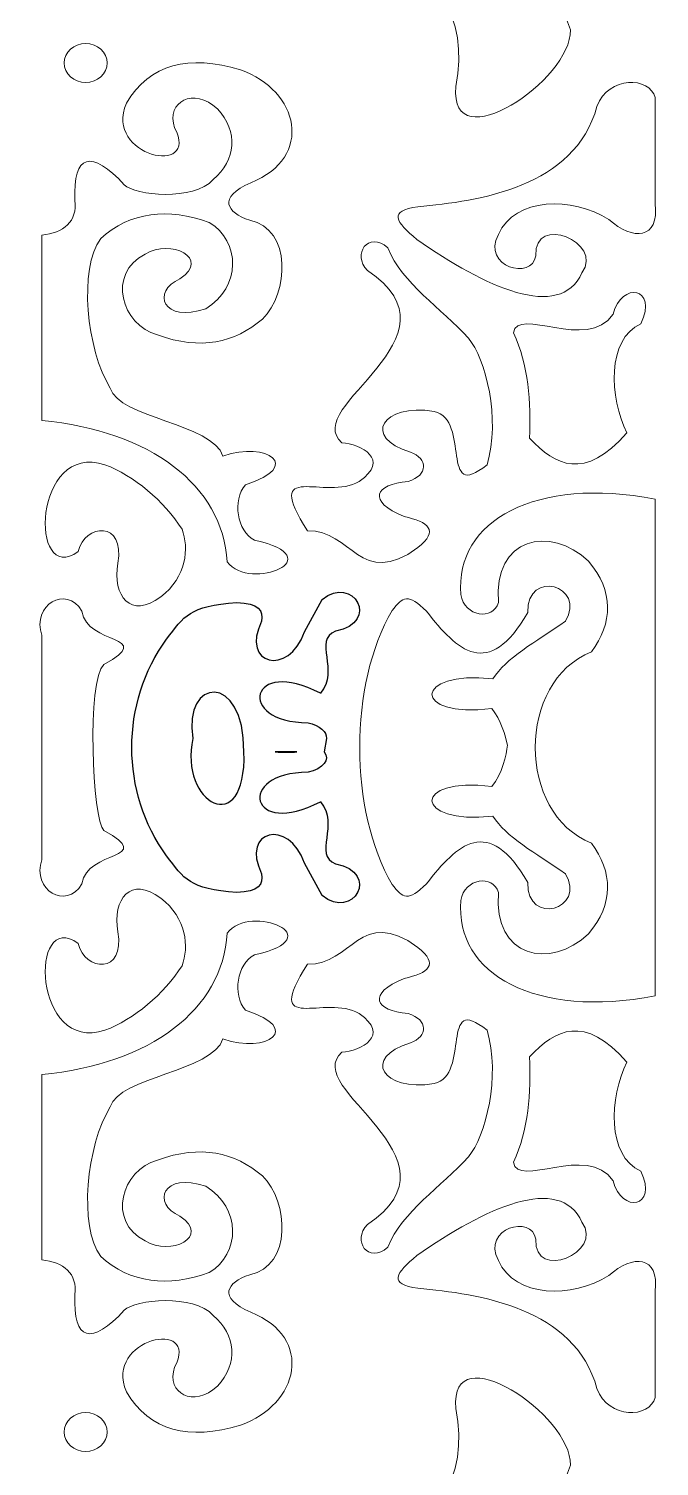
# Model space of a CAD drawing. Header units: centimetres. Extents: x -23 to 22, y -80 to 80.
# Drawn here: x -22.25 to -5.06, y 20.4 to 59.63 of the extents above; entities that cross this region are included whole.
import ezdxf

# ---------------------------------------------------------------- set-up
doc = ezdxf.new("R2010")
doc.units = ezdxf.units.CM
doc.header["$MEASUREMENT"] = 0
doc.layers.add('layer 1', color=7, linetype='Continuous')

msp = doc.modelspace()

# ---------------------------------------------------------------- linework, layer by layer
at = {"layer": 'layer 1', "color": 250, "lineweight": 9}
for points, knots in [([(-17.33545, 60.76767), (-20.32833, 58.09004), (-19.38366, 65.95681), (-15.46248, 67.55565), (-15.46248, 67.55565), (-12.98638, 69.01535), (-10.21822, 67.4844), (-10.84235, 64.25154), (-10.84235, 64.25154), (-11.15956, 63.29826), (-11.56354, 63.03422), (-10.78387, 62.3821), (-10.78387, 62.3821), (-8.82892, 61.35465), (-8.00672, 61.24895), (-7.47963, 59.59966), (-7.47963, 59.59966), (-7.43908, 58.23746), (-10.78742, 56.0009), (-10.60277, 58.0553), (-10.60277, 58.0553), (-9.8232, 61.95081), (-14.75558, 63.16581), (-17.33545, 60.76767)], [0, 0, 0, 0, 0.14285714, 0.14285714, 0.14285714, 0.14285714, 0.28571429, 0.28571429, 0.28571429, 0.28571429, 0.42857143, 0.42857143, 0.42857143, 0.42857143, 0.57142857, 0.57142857, 0.57142857, 0.57142857, 0.71428571, 0.71428571, 0.71428571, 0.71428571, 1, 1, 1, 1]), ([(-18.27411, 56.92709), (-17.56686, 55.58726), (-20.21631, 56.13434), (-19.58977, 57.60086), (-19.58977, 57.60086), (-18.94656, 58.68395), (-17.89403, 58.93027), (-16.47603, 58.5137), (-16.47603, 58.5137), (-14.8887, 57.95042), (-14.45257, 56.12837), (-16.19828, 55.42742), (-16.19828, 55.42742), (-17.11463, 55.03257), (-16.85631, 54.60875), (-16.22751, 54.4059), (-16.22751, 54.4059), (-15.05904, 54.17044), (-15.16661, 52.40273), (-15.87667, 51.71083), (-15.87667, 51.71083), (-16.63075, 51.06332), (-17.55903, 50.85142), (-18.7419, 51.27614), (-18.7419, 51.27614), (-19.72256, 51.55327), (-20.12944, 52.94789), (-19.07813, 53.48219), (-19.07813, 53.48219), (-18.3813, 53.91688), (-17.28004, 53.36628), (-18.12792, 52.80842), (-18.12792, 52.80842), (-18.91857, 52.47244), (-18.58964, 51.5759), (-17.42623, 51.99338), (-17.42623, 51.99338), (-16.45654, 52.56934), (-16.4725, 53.84565), (-17.33012, 54.34461), (-17.33012, 54.34461), (-18.44113, 54.75757), (-19.49231, 54.63775), (-20.29146, 53.90601), (-20.29146, 53.90601), (-20.89569, 53.10183), (-20.68129, 50.86319), (-20.02833, 49.81993), (-20.02833, 49.81993), (-19.80905, 49.01939), (-17.23619, 48.84913), (-16.95844, 47.97251), (-16.95844, 47.97251), (-15.74968, 48.38735), (-14.75067, 47.68463), (-16.34446, 47.19007), (-16.34446, 47.19007), (-16.70524, 46.76227), (-16.57872, 45.9215), (-16.09648, 45.67842), (-16.09648, 45.67842), (-13.95226, 45.20064), (-16.18872, 44.25194), (-16.84149, 45.08183), (-16.84149, 45.08183), (-16.95846, 47.16834), (-18.93775, 48.6644), (-21.89557, 48.93969), (-21.89557, 48.93969), (-21.89557, 48.93969), (-21.89557, 54.00381), (-21.89557, 54.00381), (-21.89557, 54.00381), (-21.31082, 54.04728), (-20.91517, 54.38416), (-20.99315, 54.94926), (-20.99315, 54.94926), (-21.06137, 56.23159), (-20.53023, 56.34026), (-19.64825, 55.37308), (-19.64825, 55.37308), (-19.35344, 55.07786), (-17.75759, 54.92391), (-17.22157, 55.51435), (-17.22157, 55.51435), (-16.59298, 56.0541), (-16.53939, 56.81843), (-17.10462, 57.44872), (-17.10462, 57.44872), (-17.75761, 58.04279), (-18.51288, 57.65157), (-18.27411, 56.92709)], [0, 0, 0, 0, 0.04166667, 0.04166667, 0.04166667, 0.04166667, 0.08333333, 0.08333333, 0.08333333, 0.08333333, 0.125, 0.125, 0.125, 0.125, 0.16666667, 0.16666667, 0.16666667, 0.16666667, 0.20833333, 0.20833333, 0.20833333, 0.20833333, 0.25, 0.25, 0.25, 0.25, 0.29166667, 0.29166667, 0.29166667, 0.29166667, 0.33333333, 0.33333333, 0.33333333, 0.33333333, 0.375, 0.375, 0.375, 0.375, 0.41666667, 0.41666667, 0.41666667, 0.41666667, 0.45833333, 0.45833333, 0.45833333, 0.45833333, 0.5, 0.5, 0.5, 0.5, 0.54166667, 0.54166667, 0.54166667, 0.54166667, 0.58333333, 0.58333333, 0.58333333, 0.58333333, 0.625, 0.625, 0.625, 0.625, 0.66666667, 0.66666667, 0.66666667, 0.66666667, 0.70833333, 0.70833333, 0.70833333, 0.70833333, 0.75, 0.75, 0.75, 0.75, 0.79166667, 0.79166667, 0.79166667, 0.79166667, 0.83333333, 0.83333333, 0.83333333, 0.83333333, 0.875, 0.875, 0.875, 0.875, 0.91666667, 0.91666667, 0.91666667, 0.91666667, 1, 1, 1, 1]), ([(-21.28552, 58.69845), (-21.28552, 58.40436), (-21.02372, 58.16595), (-20.70078, 58.16595), (-20.70078, 58.16595), (-20.37784, 58.16595), (-20.11604, 58.40436), (-20.11604, 58.69845), (-20.11604, 58.69845), (-20.11604, 58.99253), (-20.37784, 59.23094), (-20.70078, 59.23094), (-20.70078, 59.23094), (-21.02372, 59.23094), (-21.28552, 58.99253), (-21.28552, 58.69845)], [0, 0, 0, 0, 0.2, 0.2, 0.2, 0.2, 0.4, 0.4, 0.4, 0.4, 0.6, 0.6, 0.6, 0.6, 1, 1, 1, 1]), ([(-5.16635, 57.753), (-5.31741, 58.32897), (-6.43797, 58.35795), (-6.75471, 57.51392), (-6.75471, 57.51392), (-7.35893, 55.29701), (-9.98053, 54.92752), (-11.6373, 54.77538), (-11.6373, 54.77538), (-12.45592, 54.66672), (-12.24637, 54.36373), (-11.66653, 53.88427), (-11.66653, 53.88427), (-9.81958, 52.58361), (-7.77293, 51.63449), (-7.16403, 52.97143), (-7.16403, 52.97143), (-6.56536, 53.81056), (-8.48421, 54.59489), (-8.42122, 53.43872), (-8.42122, 53.43872), (-8.52112, 52.74852), (-9.90501, 53.13977), (-9.44452, 54.01468), (-9.44452, 54.01468), (-8.9919, 55.04464), (-7.43241, 55.05513), (-6.4331, 54.42763), (-6.4331, 54.42763), (-5.76789, 53.84609), (-5.05664, 53.87141), (-5.16635, 54.86232), (-5.16635, 54.86232), (-5.16635, 54.86232), (-5.16635, 57.753), (-5.16635, 57.753)], [0, 0, 0, 0, 0.1, 0.1, 0.1, 0.1, 0.2, 0.2, 0.2, 0.2, 0.3, 0.3, 0.3, 0.3, 0.4, 0.4, 0.4, 0.4, 0.5, 0.5, 0.5, 0.5, 0.6, 0.6, 0.6, 0.6, 0.7, 0.7, 0.7, 0.7, 0.8, 0.8, 0.8, 0.8, 1, 1, 1, 1]), ([(-13.01144, 53.03663), (-13.45427, 53.47615), (-12.99013, 54.12125), (-12.45593, 53.65699), (-12.45593, 53.65699), (-12.07585, 52.67138), (-10.99408, 52.0118), (-10.26315, 51.1892), (-10.26315, 51.1892), (-9.78684, 50.63249), (-9.37995, 48.98204), (-9.75151, 47.73343), (-9.75151, 47.73343), (-11.06231, 46.67207), (-10.18032, 48.95781), (-11.19874, 49.18964), (-11.19874, 49.18964), (-12.61556, 49.42872), (-13.17349, 48.46516), (-11.84196, 48.08118), (-11.84196, 48.08118), (-11.36076, 47.89464), (-11.34859, 47.45633), (-11.90043, 47.27701), (-11.90043, 47.27701), (-12.83374, 47.20101), (-13.02384, 46.73736), (-12.01738, 46.32069), (-12.01738, 46.32069), (-11.35338, 46.17545), (-11.0534, 45.93719), (-11.6373, 45.47305), (-11.6373, 45.47305), (-13.20822, 44.31732), (-13.45207, 45.97856), (-14.64871, 45.92947), (-14.64871, 45.92947), (-15.90693, 47.88958), (-14.14107, 46.73086), (-13.24533, 47.27701), (-13.24533, 47.27701), (-12.36335, 47.86746), (-13.20482, 48.30746), (-13.7116, 48.33281), (-13.7116, 48.33281), (-14.86159, 49.33259), (-10.26315, 51.1892), (-13.01144, 53.03663)], [0, 0, 0, 0, 0.07692308, 0.07692308, 0.07692308, 0.07692308, 0.15384615, 0.15384615, 0.15384615, 0.15384615, 0.23076923, 0.23076923, 0.23076923, 0.23076923, 0.30769231, 0.30769231, 0.30769231, 0.30769231, 0.38461538, 0.38461538, 0.38461538, 0.38461538, 0.46153846, 0.46153846, 0.46153846, 0.46153846, 0.53846154, 0.53846154, 0.53846154, 0.53846154, 0.61538462, 0.61538462, 0.61538462, 0.61538462, 0.69230769, 0.69230769, 0.69230769, 0.69230769, 0.76923077, 0.76923077, 0.76923077, 0.76923077, 0.84615385, 0.84615385, 0.84615385, 0.84615385, 1, 1, 1, 1]), ([(-9.0352, 51.33048), (-8.93287, 52.07669), (-7.01784, 50.8016), (-6.31615, 51.84124), (-6.31615, 51.84124), (-6.07983, 52.74186), (-5.08577, 52.59243), (-5.55599, 51.58042), (-5.55599, 51.58042), (-6.50016, 51.15707), (-6.41487, 49.56954), (-5.93607, 48.60281), (-5.93607, 48.60281), (-7.09947, 47.28787), (-7.89106, 47.70608), (-8.59152, 48.45955), (-8.59152, 48.45955), (-8.56121, 49.43177), (-8.61247, 50.46383), (-9.0352, 51.33048)], [0, 0, 0, 0, 0.16666667, 0.16666667, 0.16666667, 0.16666667, 0.33333333, 0.33333333, 0.33333333, 0.33333333, 0.5, 0.5, 0.5, 0.5, 0.66666667, 0.66666667, 0.66666667, 0.66666667, 1, 1, 1, 1]), ([(-20.90544, 45.36438), (-22.25266, 44.39724), (-22.14212, 48.38177), (-20.17452, 47.73343), (-20.17452, 47.73343), (-19.38511, 47.44363), (-18.56648, 46.74089), (-18.06945, 45.97294), (-18.06945, 45.97294), (-17.88092, 45.46025), (-17.9402, 44.67431), (-18.65419, 44.12552), (-18.65419, 44.12552), (-19.46806, 43.51498), (-19.97482, 44.14533), (-19.82367, 45.04923), (-19.82367, 45.04923), (-19.60928, 46.20841), (-20.73004, 46.13957), (-20.90544, 45.36438)], [0, 0, 0, 0, 0.16666667, 0.16666667, 0.16666667, 0.16666667, 0.33333333, 0.33333333, 0.33333333, 0.33333333, 0.5, 0.5, 0.5, 0.5, 0.66666667, 0.66666667, 0.66666667, 0.66666667, 1, 1, 1, 1]), ([(-5.16635, 39.89665), (-5.16635, 39.89665), (-5.16635, 46.79885), (-5.16635, 46.79885), (-5.16635, 46.79885), (-8.41531, 47.4201), (-10.62983, 46.21385), (-10.46781, 44.19072), (-10.46781, 44.19072), (-10.36547, 43.58217), (-9.58582, 43.47711), (-9.44452, 43.97337), (-9.44452, 43.97337), (-9.59093, 45.75232), (-8.03157, 46.0855), (-6.9886, 45.10356), (-6.9886, 45.10356), (-6.28325, 44.28581), (-6.32954, 43.41462), (-6.90089, 42.62584), (-6.90089, 42.62584), (-8.95002, 41.82836), (-8.95216, 38.20631), (-6.90089, 37.408), (-6.90089, 37.408), (-6.32954, 36.61922), (-6.28325, 35.74804), (-6.9886, 34.93028), (-6.9886, 34.93028), (-8.03157, 33.94834), (-9.59093, 34.28152), (-9.44452, 36.06047), (-9.44452, 36.06047), (-9.58582, 36.55673), (-10.36547, 36.45168), (-10.46781, 35.84313), (-10.46781, 35.84313), (-10.62983, 33.82), (-8.41531, 32.61375), (-5.16635, 33.23499), (-5.16635, 33.23499), (-5.16635, 33.23499), (-5.16635, 39.89665), (-5.16635, 39.89665)], [0, 0, 0, 0, 0.08333333, 0.08333333, 0.08333333, 0.08333333, 0.16666667, 0.16666667, 0.16666667, 0.16666667, 0.25, 0.25, 0.25, 0.25, 0.33333333, 0.33333333, 0.33333333, 0.33333333, 0.41666667, 0.41666667, 0.41666667, 0.41666667, 0.5, 0.5, 0.5, 0.5, 0.58333333, 0.58333333, 0.58333333, 0.58333333, 0.66666667, 0.66666667, 0.66666667, 0.66666667, 0.75, 0.75, 0.75, 0.75, 0.83333333, 0.83333333, 0.83333333, 0.83333333, 1, 1, 1, 1]), ([(-14.13583, 40.26614), (-14.11203, 40.4389), (-14.31167, 40.62052), (-14.63409, 40.69148), (-14.63409, 40.69148), (-16.63962, 40.70425), (-16.22066, 42.51548), (-14.29787, 41.49565), (-14.29787, 41.49565), (-13.76673, 42.11508), (-14.5074, 42.94099), (-13.88855, 43.19094), (-13.88855, 43.19094), (-12.64112, 43.42276), (-13.40615, 44.75581), (-14.25401, 44.06031), (-14.25401, 44.06031), (-14.25401, 44.06031), (-14.73642, 43.1692), (-14.73642, 43.1692), (-14.73642, 43.1692), (-15.16177, 41.94711), (-16.48607, 42.26668), (-15.90263, 43.46485), (-15.90263, 43.46485), (-15.84885, 43.74269), (-15.98511, 43.9662), (-16.57455, 43.97237), (-16.57455, 43.97237), (-17.89023, 43.87817), (-18.00868, 43.60812), (-18.49338, 42.97359), (-18.49338, 42.97359), (-19.75884, 41.25308), (-19.75691, 38.77815), (-18.49338, 37.06025), (-18.49338, 37.06025), (-18.00868, 36.42572), (-17.89023, 36.15567), (-16.57455, 36.06148), (-16.57455, 36.06148), (-15.98511, 36.06764), (-15.84885, 36.29115), (-15.90263, 36.56899), (-15.90263, 36.56899), (-16.48607, 37.76716), (-15.16177, 38.08674), (-14.73642, 36.86464), (-14.73642, 36.86464), (-14.73642, 36.86464), (-14.25401, 35.97353), (-14.25401, 35.97353), (-14.25401, 35.97353), (-13.40615, 35.27804), (-12.64112, 36.61109), (-13.88855, 36.84291), (-13.88855, 36.84291), (-14.5074, 37.09285), (-13.76673, 37.91876), (-14.29787, 38.53819), (-14.29787, 38.53819), (-16.22066, 37.51836), (-16.63962, 39.3296), (-14.63409, 39.34237), (-14.63409, 39.34237), (-14.22912, 39.4315), (-14.01784, 39.6952), (-14.19973, 39.89666)], [0, 0, 0, 0, 0.05555556, 0.05555556, 0.05555556, 0.05555556, 0.11111111, 0.11111111, 0.11111111, 0.11111111, 0.16666667, 0.16666667, 0.16666667, 0.16666667, 0.22222222, 0.22222222, 0.22222222, 0.22222222, 0.27777778, 0.27777778, 0.27777778, 0.27777778, 0.33333333, 0.33333333, 0.33333333, 0.33333333, 0.38888889, 0.38888889, 0.38888889, 0.38888889, 0.44444444, 0.44444444, 0.44444444, 0.44444444, 0.5, 0.5, 0.5, 0.5, 0.55555556, 0.55555556, 0.55555556, 0.55555556, 0.61111111, 0.61111111, 0.61111111, 0.61111111, 0.66666667, 0.66666667, 0.66666667, 0.66666667, 0.72222222, 0.72222222, 0.72222222, 0.72222222, 0.77777778, 0.77777778, 0.77777778, 0.77777778, 0.83333333, 0.83333333, 0.83333333, 0.83333333, 0.88888889, 0.88888889, 0.88888889, 0.88888889, 1, 1, 1, 1]), ([(-9.19582, 40.0814), (-9.24497, 40.32084), (-9.38784, 40.78568), (-9.61994, 41.0827), (-9.61994, 41.0827), (-11.83277, 40.7911), (-11.77905, 42.14949), (-9.5907, 41.88687), (-9.5907, 41.88687), (-9.25073, 42.45923), (-8.42679, 42.89028), (-7.6172, 43.46262), (-7.6172, 43.46262), (-7.0276, 44.43363), (-8.67462, 44.91184), (-8.6405, 43.70169), (-8.6405, 43.70169), (-9.72227, 41.83253), (-10.57014, 42.66569), (-11.4034, 43.7343), (-11.4034, 43.7343), (-11.90041, 44.23419), (-12.05701, 44.13118), (-12.33899, 43.75603), (-12.33899, 43.75603), (-13.5252, 41.74986), (-13.52039, 38.27584), (-12.33899, 36.27781), (-12.33899, 36.27781), (-12.05701, 35.90267), (-11.90041, 35.79965), (-11.4034, 36.29955), (-11.4034, 36.29955), (-10.57014, 37.36815), (-9.72227, 38.20131), (-8.6405, 36.33215), (-8.6405, 36.33215), (-8.67462, 35.122), (-7.0276, 35.60022), (-7.6172, 36.57123), (-7.6172, 36.57123), (-8.42679, 37.14357), (-9.25073, 37.57462), (-9.5907, 38.14697), (-9.5907, 38.14697), (-11.77905, 37.88435), (-11.83277, 39.24274), (-9.61994, 38.95115), (-9.61994, 38.95115), (-9.34477, 39.30329), (-9.2203, 39.81636), (-9.19582, 40.0814)], [0, 0, 0, 0, 0.07142857, 0.07142857, 0.07142857, 0.07142857, 0.14285714, 0.14285714, 0.14285714, 0.14285714, 0.21428571, 0.21428571, 0.21428571, 0.21428571, 0.28571429, 0.28571429, 0.28571429, 0.28571429, 0.35714286, 0.35714286, 0.35714286, 0.35714286, 0.42857143, 0.42857143, 0.42857143, 0.42857143, 0.5, 0.5, 0.5, 0.5, 0.57142857, 0.57142857, 0.57142857, 0.57142857, 0.64285714, 0.64285714, 0.64285714, 0.64285714, 0.71428571, 0.71428571, 0.71428571, 0.71428571, 0.78571429, 0.78571429, 0.78571429, 0.78571429, 0.85714286, 0.85714286, 0.85714286, 0.85714286, 1, 1, 1, 1]), ([(-20.20466, 42.27798), (-18.74459, 43.10156), (-20.68243, 42.78712), (-20.80117, 43.74111), (-20.80117, 43.74111), (-21.23239, 44.4637), (-22.17573, 43.90267), (-21.89557, 43.08226), (-21.89557, 43.08226), (-21.89557, 41.03864), (-21.89557, 38.99531), (-21.89557, 36.95158), (-21.89557, 36.95158), (-22.17573, 36.13118), (-21.23239, 35.57014), (-20.80117, 36.29273), (-20.80117, 36.29273), (-20.68243, 37.24673), (-18.74459, 36.93228), (-20.20466, 37.75587), (-20.20466, 37.75587), (-20.51452, 38.01615), (-20.67762, 41.8807), (-20.20466, 42.27798)], [0, 0, 0, 0, 0.14285714, 0.14285714, 0.14285714, 0.14285714, 0.28571429, 0.28571429, 0.28571429, 0.28571429, 0.42857143, 0.42857143, 0.42857143, 0.42857143, 0.57142857, 0.57142857, 0.57142857, 0.57142857, 0.71428571, 0.71428571, 0.71428571, 0.71428571, 1, 1, 1, 1]), ([(-16.38225, 39.89663), (-16.31223, 37.47152), (-18.17736, 38.49423), (-17.77452, 40.26615), (-17.77452, 40.26615), (-18.05674, 41.90833), (-16.38023, 42.11172), (-16.38225, 39.89663)], [0, 0, 0, 0, 0.33333333, 0.33333333, 0.33333333, 0.33333333, 1, 1, 1, 1]), ([(-20.90544, 34.66947), (-22.25266, 35.6366), (-22.14212, 31.65208), (-20.17452, 32.30041), (-20.17452, 32.30041), (-19.38511, 32.59021), (-18.56648, 33.29296), (-18.06945, 34.0609), (-18.06945, 34.0609), (-17.88092, 34.5736), (-17.9402, 35.35953), (-18.65419, 35.90833), (-18.65419, 35.90833), (-19.46806, 36.51886), (-19.97482, 35.88852), (-19.82367, 34.98462), (-19.82367, 34.98462), (-19.60928, 33.82544), (-20.73004, 33.89427), (-20.90544, 34.66947)], [0, 0, 0, 0, 0.16666667, 0.16666667, 0.16666667, 0.16666667, 0.33333333, 0.33333333, 0.33333333, 0.33333333, 0.5, 0.5, 0.5, 0.5, 0.66666667, 0.66666667, 0.66666667, 0.66666667, 1, 1, 1, 1]), ([(-18.27411, 23.10675), (-17.56686, 24.44658), (-20.21631, 23.8995), (-19.58977, 22.43299), (-19.58977, 22.43299), (-18.94656, 21.3499), (-17.89403, 21.10357), (-16.47603, 21.52014), (-16.47603, 21.52014), (-14.8887, 22.08342), (-14.45257, 23.90547), (-16.19828, 24.60643), (-16.19828, 24.60643), (-17.11463, 25.00128), (-16.85631, 25.42509), (-16.22751, 25.62795), (-16.22751, 25.62795), (-15.05904, 25.86341), (-15.16661, 27.63112), (-15.87667, 28.32301), (-15.87667, 28.32301), (-16.63075, 28.97052), (-17.55903, 29.18243), (-18.7419, 28.7577), (-18.7419, 28.7577), (-19.72256, 28.48058), (-20.12944, 27.08596), (-19.07813, 26.55166), (-19.07813, 26.55166), (-18.3813, 26.11696), (-17.28004, 26.66756), (-18.12792, 27.22543), (-18.12792, 27.22543), (-18.91857, 27.5614), (-18.58964, 28.45794), (-17.42623, 28.04047), (-17.42623, 28.04047), (-16.45654, 27.46451), (-16.4725, 26.1882), (-17.33012, 25.68923), (-17.33012, 25.68923), (-18.44113, 25.27627), (-19.49231, 25.3961), (-20.29146, 26.12784), (-20.29146, 26.12784), (-20.89569, 26.93201), (-20.68129, 29.17066), (-20.02833, 30.21391), (-20.02833, 30.21391), (-19.80905, 31.01446), (-17.23619, 31.18471), (-16.95844, 32.06134), (-16.95844, 32.06134), (-15.74968, 31.64649), (-14.75067, 32.34922), (-16.34446, 32.84378), (-16.34446, 32.84378), (-16.70524, 33.27158), (-16.57872, 34.11234), (-16.09648, 34.35542), (-16.09648, 34.35542), (-13.95226, 34.8332), (-16.18872, 35.7819), (-16.84149, 34.95201), (-16.84149, 34.95201), (-16.95846, 32.8655), (-18.93775, 31.36945), (-21.89557, 31.09415), (-21.89557, 31.09415), (-21.89557, 31.09415), (-21.89557, 26.03003), (-21.89557, 26.03003), (-21.89557, 26.03003), (-21.31082, 25.98656), (-20.91517, 25.64968), (-20.99315, 25.08459), (-20.99315, 25.08459), (-21.06137, 23.80225), (-20.53023, 23.69358), (-19.64825, 24.66076), (-19.64825, 24.66076), (-19.35344, 24.95599), (-17.75759, 25.10994), (-17.22157, 24.51949), (-17.22157, 24.51949), (-16.59298, 23.97975), (-16.53939, 23.21541), (-17.10462, 22.58513), (-17.10462, 22.58513), (-17.75761, 21.99105), (-18.51288, 22.38227), (-18.27411, 23.10675)], [0, 0, 0, 0, 0.04166667, 0.04166667, 0.04166667, 0.04166667, 0.08333333, 0.08333333, 0.08333333, 0.08333333, 0.125, 0.125, 0.125, 0.125, 0.16666667, 0.16666667, 0.16666667, 0.16666667, 0.20833333, 0.20833333, 0.20833333, 0.20833333, 0.25, 0.25, 0.25, 0.25, 0.29166667, 0.29166667, 0.29166667, 0.29166667, 0.33333333, 0.33333333, 0.33333333, 0.33333333, 0.375, 0.375, 0.375, 0.375, 0.41666667, 0.41666667, 0.41666667, 0.41666667, 0.45833333, 0.45833333, 0.45833333, 0.45833333, 0.5, 0.5, 0.5, 0.5, 0.54166667, 0.54166667, 0.54166667, 0.54166667, 0.58333333, 0.58333333, 0.58333333, 0.58333333, 0.625, 0.625, 0.625, 0.625, 0.66666667, 0.66666667, 0.66666667, 0.66666667, 0.70833333, 0.70833333, 0.70833333, 0.70833333, 0.75, 0.75, 0.75, 0.75, 0.79166667, 0.79166667, 0.79166667, 0.79166667, 0.83333333, 0.83333333, 0.83333333, 0.83333333, 0.875, 0.875, 0.875, 0.875, 0.91666667, 0.91666667, 0.91666667, 0.91666667, 1, 1, 1, 1]), ([(-13.01144, 26.99721), (-13.45427, 26.5577), (-12.99013, 25.91259), (-12.45593, 26.37686), (-12.45593, 26.37686), (-12.07585, 27.36246), (-10.99408, 28.02205), (-10.26315, 28.84464), (-10.26315, 28.84464), (-9.78684, 29.40135), (-9.37995, 31.0518), (-9.75151, 32.30041), (-9.75151, 32.30041), (-11.06231, 33.36178), (-10.18032, 31.07604), (-11.19874, 30.84421), (-11.19874, 30.84421), (-12.61556, 30.60512), (-13.17349, 31.56869), (-11.84196, 31.95266), (-11.84196, 31.95266), (-11.36076, 32.13921), (-11.34859, 32.57752), (-11.90043, 32.75684), (-11.90043, 32.75684), (-12.83374, 32.83284), (-13.02384, 33.29648), (-12.01738, 33.71315), (-12.01738, 33.71315), (-11.35338, 33.85839), (-11.0534, 34.09665), (-11.6373, 34.56079), (-11.6373, 34.56079), (-13.20822, 35.71652), (-13.45207, 34.05529), (-14.64871, 34.10437), (-14.64871, 34.10437), (-15.90693, 32.14427), (-14.14107, 33.30298), (-13.24533, 32.75684), (-13.24533, 32.75684), (-12.36335, 32.16638), (-13.20482, 31.72639), (-13.7116, 31.70104), (-13.7116, 31.70104), (-14.86159, 30.70125), (-10.26315, 28.84464), (-13.01144, 26.99721)], [0, 0, 0, 0, 0.07692308, 0.07692308, 0.07692308, 0.07692308, 0.15384615, 0.15384615, 0.15384615, 0.15384615, 0.23076923, 0.23076923, 0.23076923, 0.23076923, 0.30769231, 0.30769231, 0.30769231, 0.30769231, 0.38461538, 0.38461538, 0.38461538, 0.38461538, 0.46153846, 0.46153846, 0.46153846, 0.46153846, 0.53846154, 0.53846154, 0.53846154, 0.53846154, 0.61538462, 0.61538462, 0.61538462, 0.61538462, 0.69230769, 0.69230769, 0.69230769, 0.69230769, 0.76923077, 0.76923077, 0.76923077, 0.76923077, 0.84615385, 0.84615385, 0.84615385, 0.84615385, 1, 1, 1, 1]), ([(-9.0352, 28.70337), (-8.93287, 27.95715), (-7.01784, 29.23224), (-6.31615, 28.19261), (-6.31615, 28.19261), (-6.07983, 27.29199), (-5.08577, 27.44141), (-5.55599, 28.45342), (-5.55599, 28.45342), (-6.50016, 28.87678), (-6.41487, 30.4643), (-5.93607, 31.43104), (-5.93607, 31.43104), (-7.09947, 32.74598), (-7.89106, 32.32776), (-8.59152, 31.5743), (-8.59152, 31.5743), (-8.56121, 30.60208), (-8.61247, 29.57001), (-9.0352, 28.70337)], [0, 0, 0, 0, 0.16666667, 0.16666667, 0.16666667, 0.16666667, 0.33333333, 0.33333333, 0.33333333, 0.33333333, 0.5, 0.5, 0.5, 0.5, 0.66666667, 0.66666667, 0.66666667, 0.66666667, 1, 1, 1, 1]), ([(-5.16635, 22.28084), (-5.31741, 21.70487), (-6.43797, 21.6759), (-6.75471, 22.51992), (-6.75471, 22.51992), (-7.35893, 24.73683), (-9.98053, 25.10632), (-11.6373, 25.25846), (-11.6373, 25.25846), (-12.45592, 25.36713), (-12.24637, 25.67011), (-11.66653, 26.14957), (-11.66653, 26.14957), (-9.81958, 27.45024), (-7.77293, 28.39936), (-7.16403, 27.06242), (-7.16403, 27.06242), (-6.56536, 26.22328), (-8.48421, 25.43895), (-8.42122, 26.59513), (-8.42122, 26.59513), (-8.52112, 27.28532), (-9.90501, 26.89408), (-9.44452, 26.01917), (-9.44452, 26.01917), (-8.9919, 24.98921), (-7.43241, 24.97872), (-6.4331, 25.60621), (-6.4331, 25.60621), (-5.76789, 26.18775), (-5.05664, 26.16243), (-5.16635, 25.17152), (-5.16635, 25.17152), (-5.16635, 25.17152), (-5.16635, 22.28084), (-5.16635, 22.28084)], [0, 0, 0, 0, 0.1, 0.1, 0.1, 0.1, 0.2, 0.2, 0.2, 0.2, 0.3, 0.3, 0.3, 0.3, 0.4, 0.4, 0.4, 0.4, 0.5, 0.5, 0.5, 0.5, 0.6, 0.6, 0.6, 0.6, 0.7, 0.7, 0.7, 0.7, 0.8, 0.8, 0.8, 0.8, 1, 1, 1, 1]), ([(-17.33545, 19.26617), (-20.32833, 21.9438), (-19.38366, 14.07704), (-15.46248, 12.47819), (-15.46248, 12.47819), (-12.98638, 11.0185), (-10.21822, 12.54945), (-10.84235, 15.78231), (-10.84235, 15.78231), (-11.15956, 16.73558), (-11.56354, 16.99963), (-10.78387, 17.65174), (-10.78387, 17.65174), (-8.82892, 18.6792), (-8.00672, 18.78489), (-7.47963, 20.43418), (-7.47963, 20.43418), (-7.43908, 21.79638), (-10.78742, 24.03295), (-10.60277, 21.97854), (-10.60277, 21.97854), (-9.8232, 18.08304), (-14.75558, 16.86803), (-17.33545, 19.26617)], [0, 0, 0, 0, 0.14285714, 0.14285714, 0.14285714, 0.14285714, 0.28571429, 0.28571429, 0.28571429, 0.28571429, 0.42857143, 0.42857143, 0.42857143, 0.42857143, 0.57142857, 0.57142857, 0.57142857, 0.57142857, 0.71428571, 0.71428571, 0.71428571, 0.71428571, 1, 1, 1, 1]), ([(-21.28552, 21.3354), (-21.28552, 21.62949), (-21.02372, 21.86789), (-20.70078, 21.86789), (-20.70078, 21.86789), (-20.37784, 21.86789), (-20.11604, 21.62949), (-20.11604, 21.3354), (-20.11604, 21.3354), (-20.11604, 21.04131), (-20.37784, 20.8029), (-20.70078, 20.8029), (-20.70078, 20.8029), (-21.02372, 20.8029), (-21.28552, 21.04131), (-21.28552, 21.3354)], [0, 0, 0, 0, 0.2, 0.2, 0.2, 0.2, 0.4, 0.4, 0.4, 0.4, 0.6, 0.6, 0.6, 0.6, 1, 1, 1, 1])]:
    msp.add_open_spline(points, degree=3, knots=knots, dxfattribs=at)
at = {"layer": 'layer 1', "color": 250}
for points, knots in [([(-14.13583, 40.26614), (-14.11203, 40.4389), (-14.31167, 40.62052), (-14.63409, 40.69148), (-14.63409, 40.69148), (-16.63962, 40.70425), (-16.22066, 42.51548), (-14.29787, 41.49565), (-14.29787, 41.49565), (-13.76673, 42.11508), (-14.5074, 42.94099), (-13.88855, 43.19094), (-13.88855, 43.19094), (-12.64112, 43.42276), (-13.40615, 44.75581), (-14.25401, 44.06031), (-14.25401, 44.06031), (-14.25401, 44.06031), (-14.73642, 43.1692), (-14.73642, 43.1692), (-14.73642, 43.1692), (-15.16177, 41.94711), (-16.48607, 42.26668), (-15.90263, 43.46485), (-15.90263, 43.46485), (-15.84885, 43.74269), (-15.98511, 43.9662), (-16.57455, 43.97237), (-16.57455, 43.97237), (-17.89023, 43.87817), (-18.00868, 43.60812), (-18.49338, 42.97359), (-18.49338, 42.97359), (-19.75884, 41.25308), (-19.75691, 38.77815), (-18.49338, 37.06025), (-18.49338, 37.06025), (-18.00868, 36.42572), (-17.89023, 36.15567), (-16.57455, 36.06148), (-16.57455, 36.06148), (-15.98511, 36.06764), (-15.84885, 36.29115), (-15.90263, 36.56899), (-15.90263, 36.56899), (-16.48607, 37.76716), (-15.16177, 38.08674), (-14.73642, 36.86464), (-14.73642, 36.86464), (-14.73642, 36.86464), (-14.25401, 35.97353), (-14.25401, 35.97353), (-14.25401, 35.97353), (-13.40615, 35.27804), (-12.64112, 36.61109), (-13.88855, 36.84291), (-13.88855, 36.84291), (-14.5074, 37.09285), (-13.76673, 37.91876), (-14.29787, 38.53819), (-14.29787, 38.53819), (-16.22066, 37.51836), (-16.63962, 39.3296), (-14.63409, 39.34237), (-14.63409, 39.34237), (-14.22912, 39.4315), (-14.01784, 39.6952), (-14.19973, 39.89666), (-14.19973, 39.89666), (-14.19973, 39.89666), (-14.13583, 40.26614), (-14.13583, 40.26614)], [0, 0, 0, 0, 0.05263158, 0.05263158, 0.05263158, 0.05263158, 0.10526316, 0.10526316, 0.10526316, 0.10526316, 0.15789474, 0.15789474, 0.15789474, 0.15789474, 0.21052632, 0.21052632, 0.21052632, 0.21052632, 0.26315789, 0.26315789, 0.26315789, 0.26315789, 0.31578947, 0.31578947, 0.31578947, 0.31578947, 0.36842105, 0.36842105, 0.36842105, 0.36842105, 0.42105263, 0.42105263, 0.42105263, 0.42105263, 0.47368421, 0.47368421, 0.47368421, 0.47368421, 0.52631579, 0.52631579, 0.52631579, 0.52631579, 0.57894737, 0.57894737, 0.57894737, 0.57894737, 0.63157895, 0.63157895, 0.63157895, 0.63157895, 0.68421053, 0.68421053, 0.68421053, 0.68421053, 0.73684211, 0.73684211, 0.73684211, 0.73684211, 0.78947368, 0.78947368, 0.78947368, 0.78947368, 0.84210526, 0.84210526, 0.84210526, 0.84210526, 0.89473684, 0.89473684, 0.89473684, 0.89473684, 1, 1, 1, 1]), ([(-16.38225, 39.89663), (-16.31223, 37.47152), (-18.17736, 38.49423), (-17.77452, 40.26615), (-17.77452, 40.26615), (-18.05674, 41.90833), (-16.38023, 42.11172), (-16.38225, 39.89663)], [0, 0, 0, 0, 0.33333333, 0.33333333, 0.33333333, 0.33333333, 1, 1, 1, 1]), ([(-14.93863, 39.89666), (-15.1064, 39.88415), (-15.30345, 39.88305), (-15.53252, 39.89665), (-15.53252, 39.89665), (-15.53252, 39.89665), (-14.93863, 39.89666), (-14.93863, 39.89666)], [0, 0, 0, 0, 0.33333333, 0.33333333, 0.33333333, 0.33333333, 1, 1, 1, 1])]:
    msp.add_open_spline(points, degree=3, knots=knots, dxfattribs=at)
at = {"layer": 'layer 1', "color": 250, "lineweight": 9}
msp.add_open_spline([(-14.93863, 39.89666), (-15.1064, 39.88415), (-15.30345, 39.88305), (-15.53252, 39.89665)], degree=3, dxfattribs=at)

doc.saveas('drawing.dxf')
